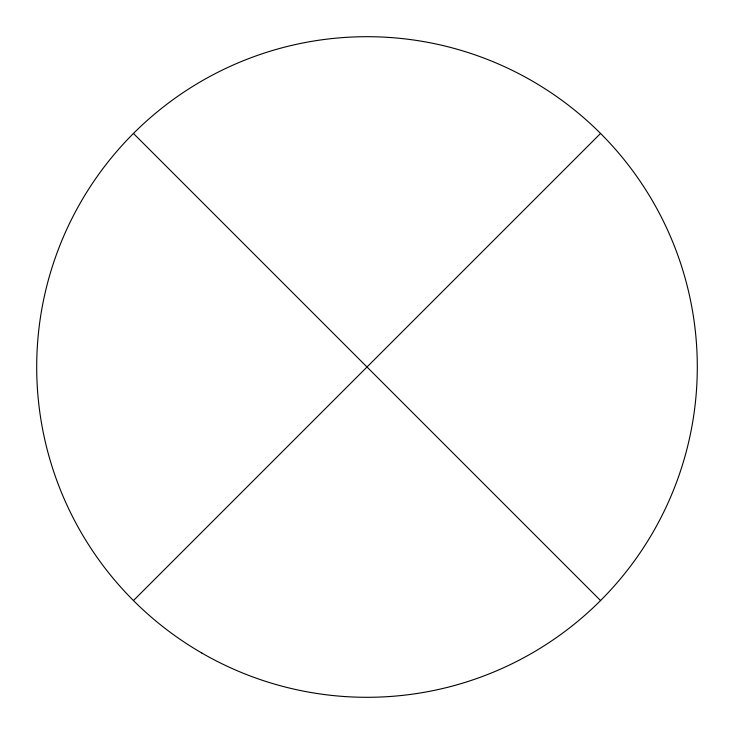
<?xml version="1.0" encoding="UTF-8"?>
<svg xmlns="http://www.w3.org/2000/svg" width="734" height="734" viewBox="0 0 734 734"><rect width="100%" height="100%" fill="white"/><g stroke="black" fill="none" stroke-linecap="round" stroke-linejoin="round"><path stroke-width="1.1" d="M133.441 600.559L600.559 133.441M133.441 133.441L600.559 600.559M201.85 653.049A330.3 330.3 0 0 0 697.3 367A330.3 330.3 0 0 0 201.85 80.951A330.3 330.3 0 0 0 201.85 653.049"/></g></svg>
